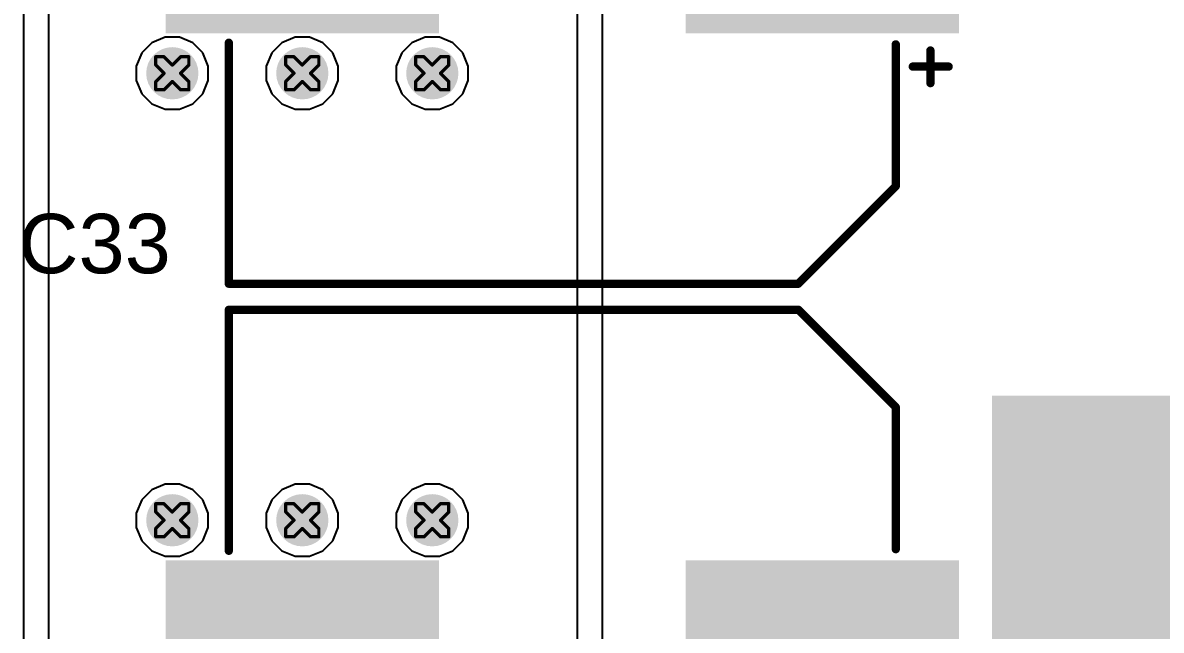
# Model space of a CAD drawing. Header units: inches. Extents: x 0 to 5379, y 0 to 5429.
# Drawn here: x 82.79 to 100.31, y 171.19 to 180.54 of the extents above; entities that cross this region are included whole.
import ezdxf

# ---------------------------------------------------------------- set-up
doc = ezdxf.new("R2010")
doc.units = ezdxf.units.IN
for name, color, linetype in [('Bottom Layer', 5, 'Continuous'), ('Bottom Solder', 6, 'Continuous'), ('Drill Drawing', 1, 'Continuous'), ('GND01', 16, 'Continuous'), ('GND02', 76, 'Continuous'), ('PWR', 156, 'Continuous'), ('SIG 01', 90, 'Continuous'), ('Top Layer', 1, 'Continuous'), ('Top Overlay', 2, 'Continuous'), ('Top Paste', 8, 'Continuous'), ('Top Solder', 216, 'Continuous'), ('Via Holes', 16, 'Continuous')]:
    doc.layers.add(name, color=color, linetype=linetype)
doc.styles.add('Arial', font='', dxfattribs={"height": 0.2})
doc.styles.get('Arial').set_extended_font_data('Arial')

# ---------------------------------------------------------------- blocks, each defined once
blk = doc.blocks.new('TO_263_767')
at = {"layer": 'Top Layer'}
for points in [[(-5.715, 9.78), (5.715, 9.78), (5.715, 0.89), (-5.715, 0.89)], [(-3.58, -3.43), (-1.5, -3.43), (-1.5, -7.24), (-3.58, -7.24)], [(1.5, -3.43), (3.58, -3.43), (3.58, -7.24), (1.5, -7.24)]]:
    blk.add_hatch(color=1, dxfattribs=at).paths.add_polyline_path(points)
at = {"layer": 'Top Paste'}
for points in [[(-5.715, 9.78), (5.715, 9.78), (5.715, 0.89), (-5.715, 0.89)], [(-3.58, -3.43), (-1.5, -3.43), (-1.5, -7.24), (-3.58, -7.24)], [(1.5, -3.43), (3.58, -3.43), (3.58, -7.24), (1.5, -7.24)]]:
    blk.add_hatch(color=8, dxfattribs=at).paths.add_polyline_path(points)
at = {"layer": 'Top Solder'}
for points in [[(-5.817, 9.882), (5.817, 9.882), (5.817, 0.788), (-5.817, 0.788)], [(-3.682, -3.328), (-1.398, -3.328), (-1.398, -7.342), (-3.682, -7.342)], [(1.398, -3.328), (3.682, -3.328), (3.682, -7.342), (1.398, -7.342)]]:
    blk.add_hatch(color=216, dxfattribs=at).paths.add_polyline_path(points)
at = {"layer": 'Top Overlay'}
for points in [[(-5.207, -1.626, 0.254, 0.254, 0), (-5.207, 0.508, 0.254, 0.254, 0)], [(5.105, -1.626, 0.254, 0.254, 0), (5.105, 0.508, 0.254, 0.254, 0)], [(-5.207, -1.626, 0.254, 0.254, 0), (5.105, -1.626, 0.254, 0.254, 0)], [(-3.962, -5.207, 0.254, 0.254, 0), (-3.835, -5.334, 0.254, 0.254, 0)], [(-3.962, -5.461, 0.254, 0.254, 0), (-3.962, -5.207, 0.254, 0.254, 0)], [(-3.962, -5.461, 0.254, 0.254, 0), (-3.835, -5.334, 0.254, 0.254, 0)]]:
    blk.add_lwpolyline(points, format="xyseb", dxfattribs=at)
for points in [[(-5.27, 0.508, 0.127, 0.127, 1), (-5.144, 0.508, 0.127, 0.127, 1)], [(5.042, 0.508, 0.127, 0.127, 1), (5.169, 0.508, 0.127, 0.127, 1)], [(-5.27, -1.626, 0.127, 0.127, 1), (-5.144, -1.626, 0.127, 0.127, 1)], [(-5.27, -1.626, 0.127, 0.127, 1), (-5.144, -1.626, 0.127, 0.127, 1)], [(5.042, -1.626, 0.127, 0.127, 1), (5.169, -1.626, 0.127, 0.127, 1)], [(5.042, -1.626, 0.127, 0.127, 1), (5.169, -1.626, 0.127, 0.127, 1)], [(-4.026, -5.207, 0.127, 0.127, 1), (-3.899, -5.207, 0.127, 0.127, 1)], [(-4.026, -5.207, 0.127, 0.127, 1), (-3.899, -5.207, 0.127, 0.127, 1)], [(-3.899, -5.334, 0.127, 0.127, 1), (-3.772, -5.334, 0.127, 0.127, 1)], [(-3.899, -5.334, 0.127, 0.127, 1), (-3.772, -5.334, 0.127, 0.127, 1)], [(-4.026, -5.461, 0.127, 0.127, 1), (-3.899, -5.461, 0.127, 0.127, 1)], [(-4.026, -5.461, 0.127, 0.127, 1), (-3.899, -5.461, 0.127, 0.127, 1)]]:
    blk.add_lwpolyline(points, format="xyseb", close=True, dxfattribs=at)
blk = doc.blocks.new('UCD_220_F_10__D___1083')
at = {"layer": 'Top Layer'}
for points in [[(-6, 1.25), (-2, 1.25), (-2, -1.25), (-6, -1.25)], [(2, 1.25), (6, 1.25), (6, -1.25), (2, -1.25)]]:
    blk.add_hatch(color=1, dxfattribs=at).paths.add_polyline_path(points)
at = {"layer": 'Top Paste'}
for points in [[(-6, 1.25), (-2, 1.25), (-2, -1.25), (-6, -1.25)], [(2, 1.25), (6, 1.25), (6, -1.25), (2, -1.25)]]:
    blk.add_hatch(color=8, dxfattribs=at).paths.add_polyline_path(points)
at = {"layer": 'Top Solder'}
for points in [[(-6.102, 1.352), (-1.898, 1.352), (-1.898, -1.352), (-6.102, -1.352)], [(1.898, 1.352), (6.102, 1.352), (6.102, -1.352), (1.898, -1.352)]]:
    blk.add_hatch(color=216, dxfattribs=at).paths.add_polyline_path(points)
at = {"layer": 'Top Overlay'}
for points in [[(-3.632, 5.207, 0.127, 0.127, 0), (-5.131, 3.708, 0.127, 0.127, 0)], [(5.131, 5.207, 0.127, 0.127, 0), (-3.632, 5.207, 0.127, 0.127, 0)], [(5.131, 5.207, 0.127, 0.127, 0), (5.131, 1.499, 0.127, 0.127, 0)], [(-5.131, 3.708, 0.127, 0.127, 0), (-5.131, 1.524, 0.127, 0.127, 0)], [(-5.664, 2.121, 0.127, 0.127, 0), (-5.664, 1.618, 0.127, 0.127, 0)], [(-5.392, 1.866, 0.127, 0.127, 0), (-5.946, 1.866, 0.127, 0.127, 0)], [(-5.131, -1.524, 0.127, 0.127, 0), (-5.131, -3.708, 0.127, 0.127, 0)], [(5.131, -1.499, 0.127, 0.127, 0), (5.131, -5.207, 0.127, 0.127, 0)], [(-3.632, -5.207, 0.127, 0.127, 0), (-5.131, -3.708, 0.127, 0.127, 0)], [(5.131, -5.207, 0.127, 0.127, 0), (-3.632, -5.207, 0.127, 0.127, 0)]]:
    blk.add_lwpolyline(points, format="xyseb", dxfattribs=at)
for points in [[(-3.664, 5.207, 0.0635, 0.0635, 1), (-3.6, 5.207, 0.0635, 0.0635, 1)], [(-3.664, 5.207, 0.0635, 0.0635, 1), (-3.6, 5.207, 0.0635, 0.0635, 1)], [(5.099, 5.207, 0.0635, 0.0635, 1), (5.163, 5.207, 0.0635, 0.0635, 1)], [(5.099, 5.207, 0.0635, 0.0635, 1), (5.163, 5.207, 0.0635, 0.0635, 1)], [(-5.163, 3.708, 0.0635, 0.0635, 1), (-5.099, 3.708, 0.0635, 0.0635, 1)], [(-5.163, 3.708, 0.0635, 0.0635, 1), (-5.099, 3.708, 0.0635, 0.0635, 1)], [(-5.696, 2.121, 0.0635, 0.0635, 1), (-5.632, 2.121, 0.0635, 0.0635, 1)], [(-5.977, 1.866, 0.0635, 0.0635, 1), (-5.914, 1.866, 0.0635, 0.0635, 1)], [(-5.424, 1.866, 0.0635, 0.0635, 1), (-5.36, 1.866, 0.0635, 0.0635, 1)], [(-5.696, 1.618, 0.0635, 0.0635, 1), (-5.632, 1.618, 0.0635, 0.0635, 1)], [(-5.163, 1.524, 0.0635, 0.0635, 1), (-5.099, 1.524, 0.0635, 0.0635, 1)], [(5.099, 1.499, 0.0635, 0.0635, 1), (5.163, 1.499, 0.0635, 0.0635, 1)], [(-5.163, -1.524, 0.0635, 0.0635, 1), (-5.099, -1.524, 0.0635, 0.0635, 1)], [(5.099, -1.499, 0.0635, 0.0635, 1), (5.163, -1.499, 0.0635, 0.0635, 1)], [(-5.163, -3.708, 0.0635, 0.0635, 1), (-5.099, -3.708, 0.0635, 0.0635, 1)], [(-5.163, -3.708, 0.0635, 0.0635, 1), (-5.099, -3.708, 0.0635, 0.0635, 1)], [(-3.664, -5.207, 0.0635, 0.0635, 1), (-3.6, -5.207, 0.0635, 0.0635, 1)], [(-3.664, -5.207, 0.0635, 0.0635, 1), (-3.6, -5.207, 0.0635, 0.0635, 1)], [(5.099, -5.207, 0.0635, 0.0635, 1), (5.163, -5.207, 0.0635, 0.0635, 1)], [(5.099, -5.207, 0.0635, 0.0635, 1), (5.163, -5.207, 0.0635, 0.0635, 1)]]:
    blk.add_lwpolyline(points, format="xyseb", close=True, dxfattribs=at)
blk = doc.blocks.new('UCD_220_F_10__D___1084')
at = {"layer": 'Top Layer'}
for points in [[(-6, 1.25), (-2, 1.25), (-2, -1.25), (-6, -1.25)], [(2, 1.25), (6, 1.25), (6, -1.25), (2, -1.25)]]:
    blk.add_hatch(color=1, dxfattribs=at).paths.add_polyline_path(points)
at = {"layer": 'Top Paste'}
for points in [[(-6, 1.25), (-2, 1.25), (-2, -1.25), (-6, -1.25)], [(2, 1.25), (6, 1.25), (6, -1.25), (2, -1.25)]]:
    blk.add_hatch(color=8, dxfattribs=at).paths.add_polyline_path(points)
at = {"layer": 'Top Solder'}
for points in [[(-6.102, 1.352), (-1.898, 1.352), (-1.898, -1.352), (-6.102, -1.352)], [(1.898, 1.352), (6.102, 1.352), (6.102, -1.352), (1.898, -1.352)]]:
    blk.add_hatch(color=216, dxfattribs=at).paths.add_polyline_path(points)
at = {"layer": 'Top Overlay'}
for points in [[(-3.632, 5.207, 0.127, 0.127, 0), (-5.131, 3.708, 0.127, 0.127, 0)], [(5.131, 5.207, 0.127, 0.127, 0), (-3.632, 5.207, 0.127, 0.127, 0)], [(5.131, 5.207, 0.127, 0.127, 0), (5.131, 1.499, 0.127, 0.127, 0)], [(-5.131, 3.708, 0.127, 0.127, 0), (-5.131, 1.524, 0.127, 0.127, 0)], [(-5.664, 2.121, 0.127, 0.127, 0), (-5.664, 1.618, 0.127, 0.127, 0)], [(-5.392, 1.866, 0.127, 0.127, 0), (-5.946, 1.866, 0.127, 0.127, 0)], [(-5.131, -1.524, 0.127, 0.127, 0), (-5.131, -3.708, 0.127, 0.127, 0)], [(5.131, -1.499, 0.127, 0.127, 0), (5.131, -5.207, 0.127, 0.127, 0)], [(-3.632, -5.207, 0.127, 0.127, 0), (-5.131, -3.708, 0.127, 0.127, 0)], [(5.131, -5.207, 0.127, 0.127, 0), (-3.632, -5.207, 0.127, 0.127, 0)]]:
    blk.add_lwpolyline(points, format="xyseb", dxfattribs=at)
for points in [[(-3.664, 5.207, 0.0635, 0.0635, 1), (-3.6, 5.207, 0.0635, 0.0635, 1)], [(-3.664, 5.207, 0.0635, 0.0635, 1), (-3.6, 5.207, 0.0635, 0.0635, 1)], [(5.099, 5.207, 0.0635, 0.0635, 1), (5.163, 5.207, 0.0635, 0.0635, 1)], [(5.099, 5.207, 0.0635, 0.0635, 1), (5.163, 5.207, 0.0635, 0.0635, 1)], [(-5.163, 3.708, 0.0635, 0.0635, 1), (-5.099, 3.708, 0.0635, 0.0635, 1)], [(-5.163, 3.708, 0.0635, 0.0635, 1), (-5.099, 3.708, 0.0635, 0.0635, 1)], [(-5.696, 2.121, 0.0635, 0.0635, 1), (-5.632, 2.121, 0.0635, 0.0635, 1)], [(-5.977, 1.866, 0.0635, 0.0635, 1), (-5.914, 1.866, 0.0635, 0.0635, 1)], [(-5.424, 1.866, 0.0635, 0.0635, 1), (-5.36, 1.866, 0.0635, 0.0635, 1)], [(-5.696, 1.618, 0.0635, 0.0635, 1), (-5.632, 1.618, 0.0635, 0.0635, 1)], [(-5.163, 1.524, 0.0635, 0.0635, 1), (-5.099, 1.524, 0.0635, 0.0635, 1)], [(5.099, 1.499, 0.0635, 0.0635, 1), (5.163, 1.499, 0.0635, 0.0635, 1)], [(-5.163, -1.524, 0.0635, 0.0635, 1), (-5.099, -1.524, 0.0635, 0.0635, 1)], [(5.099, -1.499, 0.0635, 0.0635, 1), (5.163, -1.499, 0.0635, 0.0635, 1)], [(-5.163, -3.708, 0.0635, 0.0635, 1), (-5.099, -3.708, 0.0635, 0.0635, 1)], [(-5.163, -3.708, 0.0635, 0.0635, 1), (-5.099, -3.708, 0.0635, 0.0635, 1)], [(-3.664, -5.207, 0.0635, 0.0635, 1), (-3.6, -5.207, 0.0635, 0.0635, 1)], [(-3.664, -5.207, 0.0635, 0.0635, 1), (-3.6, -5.207, 0.0635, 0.0635, 1)], [(5.099, -5.207, 0.0635, 0.0635, 1), (5.163, -5.207, 0.0635, 0.0635, 1)], [(5.099, -5.207, 0.0635, 0.0635, 1), (5.163, -5.207, 0.0635, 0.0635, 1)]]:
    blk.add_lwpolyline(points, format="xyseb", close=True, dxfattribs=at)

msp = doc.modelspace()

# ---------------------------------------------------------------- hatches: boundary and pattern name
at = {"layer": 'Bottom Layer'}
h = msp.add_hatch(color=5, dxfattribs=at)
edge = h.paths.add_edge_path()
edge.add_arc((85.094, 179.76), 0.3, 0, 360)
h = msp.add_hatch(color=5, dxfattribs=at)
edge = h.paths.add_edge_path()
edge.add_arc((87.094, 179.76), 0.3, 0, 360)
h = msp.add_hatch(color=5, dxfattribs=at)
edge = h.paths.add_edge_path()
edge.add_arc((89.094, 179.76), 0.3, 0, 360)
h = msp.add_hatch(color=5, dxfattribs=at)
edge = h.paths.add_edge_path()
edge.add_arc((85.094, 172.883), 0.3, 0, 360)
h = msp.add_hatch(color=5, dxfattribs=at)
edge = h.paths.add_edge_path()
edge.add_arc((87.094, 172.883), 0.3, 0, 360)
h = msp.add_hatch(color=5, dxfattribs=at)
edge = h.paths.add_edge_path()
edge.add_arc((89.094, 172.883), 0.3, 0, 360)
at = {"layer": 'Bottom Solder'}
h = msp.add_hatch(color=6, dxfattribs=at)
edge = h.paths.add_edge_path()
edge.add_arc((85.094, 179.76), 0.402, 0, 360)
h = msp.add_hatch(color=6, dxfattribs=at)
edge = h.paths.add_edge_path()
edge.add_arc((87.094, 179.76), 0.402, 0, 360)
h = msp.add_hatch(color=6, dxfattribs=at)
edge = h.paths.add_edge_path()
edge.add_arc((89.094, 179.76), 0.402, 0, 360)
h = msp.add_hatch(color=6, dxfattribs=at)
edge = h.paths.add_edge_path()
edge.add_arc((85.094, 172.883), 0.402, 0, 360)
h = msp.add_hatch(color=6, dxfattribs=at)
edge = h.paths.add_edge_path()
edge.add_arc((87.094, 172.883), 0.402, 0, 360)
h = msp.add_hatch(color=6, dxfattribs=at)
edge = h.paths.add_edge_path()
edge.add_arc((89.094, 172.883), 0.402, 0, 360)
at = {"layer": 'GND01'}
h = msp.add_hatch(color=16, dxfattribs=at)
edge = h.paths.add_edge_path()
edge.add_arc((85.094, 179.76), 0.3, 0, 360)
h = msp.add_hatch(color=16, dxfattribs=at)
edge = h.paths.add_edge_path()
edge.add_arc((87.094, 179.76), 0.3, 0, 360)
h = msp.add_hatch(color=16, dxfattribs=at)
edge = h.paths.add_edge_path()
edge.add_arc((89.094, 179.76), 0.3, 0, 360)
h = msp.add_hatch(color=16, dxfattribs=at)
edge = h.paths.add_edge_path()
edge.add_arc((85.094, 172.883), 0.3, 0, 360)
h = msp.add_hatch(color=16, dxfattribs=at)
edge = h.paths.add_edge_path()
edge.add_arc((87.094, 172.883), 0.3, 0, 360)
h = msp.add_hatch(color=16, dxfattribs=at)
edge = h.paths.add_edge_path()
edge.add_arc((89.094, 172.883), 0.3, 0, 360)
at = {"layer": 'GND02'}
h = msp.add_hatch(color=76, dxfattribs=at)
edge = h.paths.add_edge_path()
edge.add_arc((85.094, 179.76), 0.3, 0, 360)
h = msp.add_hatch(color=76, dxfattribs=at)
edge = h.paths.add_edge_path()
edge.add_arc((87.094, 179.76), 0.3, 0, 360)
h = msp.add_hatch(color=76, dxfattribs=at)
edge = h.paths.add_edge_path()
edge.add_arc((89.094, 179.76), 0.3, 0, 360)
h = msp.add_hatch(color=76, dxfattribs=at)
edge = h.paths.add_edge_path()
edge.add_arc((85.094, 172.883), 0.3, 0, 360)
h = msp.add_hatch(color=76, dxfattribs=at)
edge = h.paths.add_edge_path()
edge.add_arc((87.094, 172.883), 0.3, 0, 360)
h = msp.add_hatch(color=76, dxfattribs=at)
edge = h.paths.add_edge_path()
edge.add_arc((89.094, 172.883), 0.3, 0, 360)
at = {"layer": 'PWR'}
h = msp.add_hatch(color=156, dxfattribs=at)
edge = h.paths.add_edge_path()
edge.add_arc((85.094, 179.76), 0.3, 0, 360)
h = msp.add_hatch(color=156, dxfattribs=at)
edge = h.paths.add_edge_path()
edge.add_arc((87.094, 179.76), 0.3, 0, 360)
h = msp.add_hatch(color=156, dxfattribs=at)
edge = h.paths.add_edge_path()
edge.add_arc((89.094, 179.76), 0.3, 0, 360)
h = msp.add_hatch(color=156, dxfattribs=at)
edge = h.paths.add_edge_path()
edge.add_arc((85.094, 172.883), 0.3, 0, 360)
h = msp.add_hatch(color=156, dxfattribs=at)
edge = h.paths.add_edge_path()
edge.add_arc((87.094, 172.883), 0.3, 0, 360)
h = msp.add_hatch(color=156, dxfattribs=at)
edge = h.paths.add_edge_path()
edge.add_arc((89.094, 172.883), 0.3, 0, 360)
at = {"layer": 'SIG 01'}
h = msp.add_hatch(color=90, dxfattribs=at)
edge = h.paths.add_edge_path()
edge.add_arc((85.094, 179.76), 0.3, 0, 360)
h = msp.add_hatch(color=90, dxfattribs=at)
edge = h.paths.add_edge_path()
edge.add_arc((87.094, 179.76), 0.3, 0, 360)
h = msp.add_hatch(color=90, dxfattribs=at)
edge = h.paths.add_edge_path()
edge.add_arc((89.094, 179.76), 0.3, 0, 360)
h = msp.add_hatch(color=90, dxfattribs=at)
edge = h.paths.add_edge_path()
edge.add_arc((85.094, 172.883), 0.3, 0, 360)
h = msp.add_hatch(color=90, dxfattribs=at)
edge = h.paths.add_edge_path()
edge.add_arc((87.094, 172.883), 0.3, 0, 360)
h = msp.add_hatch(color=90, dxfattribs=at)
edge = h.paths.add_edge_path()
edge.add_arc((89.094, 172.883), 0.3, 0, 360)
at = {"layer": 'Top Layer'}
h = msp.add_hatch(color=1, dxfattribs=at)
edge = h.paths.add_edge_path()
edge.add_arc((85.094, 179.76), 0.3, 0, 360)
h = msp.add_hatch(color=1, dxfattribs=at)
edge = h.paths.add_edge_path()
edge.add_arc((87.094, 179.76), 0.3, 0, 360)
h = msp.add_hatch(color=1, dxfattribs=at)
edge = h.paths.add_edge_path()
edge.add_arc((89.094, 179.76), 0.3, 0, 360)
h = msp.add_hatch(color=1, dxfattribs=at)
edge = h.paths.add_edge_path()
edge.add_arc((85.094, 172.883), 0.3, 0, 360)
h = msp.add_hatch(color=1, dxfattribs=at)
edge = h.paths.add_edge_path()
edge.add_arc((87.094, 172.883), 0.3, 0, 360)
h = msp.add_hatch(color=1, dxfattribs=at)
edge = h.paths.add_edge_path()
edge.add_arc((89.094, 172.883), 0.3, 0, 360)
at = {"layer": 'Top Solder'}
h = msp.add_hatch(color=216, dxfattribs=at)
edge = h.paths.add_edge_path()
edge.add_arc((85.094, 179.76), 0.402, 0, 360)
h = msp.add_hatch(color=216, dxfattribs=at)
edge = h.paths.add_edge_path()
edge.add_arc((87.094, 179.76), 0.402, 0, 360)
h = msp.add_hatch(color=216, dxfattribs=at)
edge = h.paths.add_edge_path()
edge.add_arc((89.094, 179.76), 0.402, 0, 360)
h = msp.add_hatch(color=216, dxfattribs=at)
edge = h.paths.add_edge_path()
edge.add_arc((85.094, 172.883), 0.402, 0, 360)
h = msp.add_hatch(color=216, dxfattribs=at)
edge = h.paths.add_edge_path()
edge.add_arc((87.094, 172.883), 0.402, 0, 360)
h = msp.add_hatch(color=216, dxfattribs=at)
edge = h.paths.add_edge_path()
edge.add_arc((89.094, 172.883), 0.402, 0, 360)
at = {"layer": 'Via Holes'}
h = msp.add_hatch(color=7, dxfattribs=at)
edge = h.paths.add_edge_path()
edge.add_arc((85.094, 179.76), 0.15, 0, 360)
h = msp.add_hatch(color=7, dxfattribs=at)
edge = h.paths.add_edge_path()
edge.add_arc((87.094, 179.76), 0.15, 0, 360)
h = msp.add_hatch(color=7, dxfattribs=at)
edge = h.paths.add_edge_path()
edge.add_arc((89.094, 179.76), 0.15, 0, 360)
h = msp.add_hatch(color=7, dxfattribs=at)
edge = h.paths.add_edge_path()
edge.add_arc((85.094, 172.883), 0.15, 0, 360)
h = msp.add_hatch(color=7, dxfattribs=at)
edge = h.paths.add_edge_path()
edge.add_arc((87.094, 172.883), 0.15, 0, 360)
h = msp.add_hatch(color=7, dxfattribs=at)
edge = h.paths.add_edge_path()
edge.add_arc((89.094, 172.883), 0.15, 0, 360)

# ---------------------------------------------------------------- linework, layer by layer
at = {"layer": 'Drill Drawing'}
for points in [[(84.84, 179.887, 0.0508, 0.0508, 0), (84.84, 180.014, 0.0508, 0.0508, 0)], [(84.84, 180.014, 0.0508, 0.0508, 0), (84.967, 180.014, 0.0508, 0.0508, 0)], [(84.84, 179.887, 0.0508, 0.0508, 0), (84.967, 179.76, 0.0508, 0.0508, 0)], [(84.967, 180.014, 0.0508, 0.0508, 0), (85.094, 179.887, 0.0508, 0.0508, 0)], [(85.094, 179.887, 0.0508, 0.0508, 0), (85.221, 180.014, 0.0508, 0.0508, 0)], [(85.221, 180.014, 0.0508, 0.0508, 0), (85.348, 180.014, 0.0508, 0.0508, 0)], [(85.221, 179.76, 0.0508, 0.0508, 0), (85.348, 179.887, 0.0508, 0.0508, 0)], [(85.348, 179.887, 0.0508, 0.0508, 0), (85.348, 180.014, 0.0508, 0.0508, 0)], [(86.84, 179.887, 0.0508, 0.0508, 0), (86.84, 180.014, 0.0508, 0.0508, 0)], [(86.84, 180.014, 0.0508, 0.0508, 0), (86.967, 180.014, 0.0508, 0.0508, 0)], [(86.84, 179.887, 0.0508, 0.0508, 0), (86.967, 179.76, 0.0508, 0.0508, 0)], [(86.967, 180.014, 0.0508, 0.0508, 0), (87.094, 179.887, 0.0508, 0.0508, 0)], [(87.094, 179.887, 0.0508, 0.0508, 0), (87.221, 180.014, 0.0508, 0.0508, 0)], [(87.221, 180.014, 0.0508, 0.0508, 0), (87.348, 180.014, 0.0508, 0.0508, 0)], [(87.221, 179.76, 0.0508, 0.0508, 0), (87.348, 179.887, 0.0508, 0.0508, 0)], [(87.348, 179.887, 0.0508, 0.0508, 0), (87.348, 180.014, 0.0508, 0.0508, 0)], [(88.84, 179.887, 0.0508, 0.0508, 0), (88.84, 180.014, 0.0508, 0.0508, 0)], [(88.84, 180.014, 0.0508, 0.0508, 0), (88.967, 180.014, 0.0508, 0.0508, 0)], [(88.84, 179.887, 0.0508, 0.0508, 0), (88.967, 179.76, 0.0508, 0.0508, 0)], [(88.967, 180.014, 0.0508, 0.0508, 0), (89.094, 179.887, 0.0508, 0.0508, 0)], [(89.094, 179.887, 0.0508, 0.0508, 0), (89.221, 180.014, 0.0508, 0.0508, 0)], [(89.221, 180.014, 0.0508, 0.0508, 0), (89.348, 180.014, 0.0508, 0.0508, 0)], [(89.221, 179.76, 0.0508, 0.0508, 0), (89.348, 179.887, 0.0508, 0.0508, 0)], [(89.348, 179.887, 0.0508, 0.0508, 0), (89.348, 180.014, 0.0508, 0.0508, 0)], [(84.84, 179.633, 0.0508, 0.0508, 0), (84.967, 179.76, 0.0508, 0.0508, 0)], [(85.221, 179.76, 0.0508, 0.0508, 0), (85.348, 179.633, 0.0508, 0.0508, 0)], [(86.84, 179.633, 0.0508, 0.0508, 0), (86.967, 179.76, 0.0508, 0.0508, 0)], [(87.221, 179.76, 0.0508, 0.0508, 0), (87.348, 179.633, 0.0508, 0.0508, 0)], [(88.84, 179.633, 0.0508, 0.0508, 0), (88.967, 179.76, 0.0508, 0.0508, 0)], [(89.221, 179.76, 0.0508, 0.0508, 0), (89.348, 179.633, 0.0508, 0.0508, 0)], [(84.84, 179.506, 0.0508, 0.0508, 0), (84.84, 179.633, 0.0508, 0.0508, 0)], [(84.967, 179.506, 0.0508, 0.0508, 0), (85.094, 179.633, 0.0508, 0.0508, 0)], [(85.094, 179.633, 0.0508, 0.0508, 0), (85.221, 179.506, 0.0508, 0.0508, 0)], [(85.348, 179.506, 0.0508, 0.0508, 0), (85.348, 179.633, 0.0508, 0.0508, 0)], [(86.84, 179.506, 0.0508, 0.0508, 0), (86.84, 179.633, 0.0508, 0.0508, 0)], [(86.967, 179.506, 0.0508, 0.0508, 0), (87.094, 179.633, 0.0508, 0.0508, 0)], [(87.094, 179.633, 0.0508, 0.0508, 0), (87.221, 179.506, 0.0508, 0.0508, 0)], [(87.348, 179.506, 0.0508, 0.0508, 0), (87.348, 179.633, 0.0508, 0.0508, 0)], [(88.84, 179.506, 0.0508, 0.0508, 0), (88.84, 179.633, 0.0508, 0.0508, 0)], [(88.967, 179.506, 0.0508, 0.0508, 0), (89.094, 179.633, 0.0508, 0.0508, 0)], [(89.094, 179.633, 0.0508, 0.0508, 0), (89.221, 179.506, 0.0508, 0.0508, 0)], [(89.348, 179.506, 0.0508, 0.0508, 0), (89.348, 179.633, 0.0508, 0.0508, 0)], [(84.84, 179.506, 0.0508, 0.0508, 0), (84.967, 179.506, 0.0508, 0.0508, 0)], [(85.221, 179.506, 0.0508, 0.0508, 0), (85.348, 179.506, 0.0508, 0.0508, 0)], [(86.84, 179.506, 0.0508, 0.0508, 0), (86.967, 179.506, 0.0508, 0.0508, 0)], [(87.221, 179.506, 0.0508, 0.0508, 0), (87.348, 179.506, 0.0508, 0.0508, 0)], [(88.84, 179.506, 0.0508, 0.0508, 0), (88.967, 179.506, 0.0508, 0.0508, 0)], [(89.221, 179.506, 0.0508, 0.0508, 0), (89.348, 179.506, 0.0508, 0.0508, 0)], [(84.84, 173.01, 0.0508, 0.0508, 0), (84.84, 173.137, 0.0508, 0.0508, 0)], [(84.84, 173.137, 0.0508, 0.0508, 0), (84.967, 173.137, 0.0508, 0.0508, 0)], [(84.967, 173.137, 0.0508, 0.0508, 0), (85.094, 173.01, 0.0508, 0.0508, 0)], [(85.094, 173.01, 0.0508, 0.0508, 0), (85.221, 173.137, 0.0508, 0.0508, 0)], [(85.221, 173.137, 0.0508, 0.0508, 0), (85.348, 173.137, 0.0508, 0.0508, 0)], [(85.348, 173.01, 0.0508, 0.0508, 0), (85.348, 173.137, 0.0508, 0.0508, 0)], [(86.84, 173.01, 0.0508, 0.0508, 0), (86.84, 173.137, 0.0508, 0.0508, 0)], [(86.84, 173.137, 0.0508, 0.0508, 0), (86.967, 173.137, 0.0508, 0.0508, 0)], [(86.967, 173.137, 0.0508, 0.0508, 0), (87.094, 173.01, 0.0508, 0.0508, 0)], [(87.094, 173.01, 0.0508, 0.0508, 0), (87.221, 173.137, 0.0508, 0.0508, 0)], [(87.221, 173.137, 0.0508, 0.0508, 0), (87.348, 173.137, 0.0508, 0.0508, 0)], [(87.348, 173.01, 0.0508, 0.0508, 0), (87.348, 173.137, 0.0508, 0.0508, 0)], [(88.84, 173.01, 0.0508, 0.0508, 0), (88.84, 173.137, 0.0508, 0.0508, 0)], [(88.84, 173.137, 0.0508, 0.0508, 0), (88.967, 173.137, 0.0508, 0.0508, 0)], [(88.967, 173.137, 0.0508, 0.0508, 0), (89.094, 173.01, 0.0508, 0.0508, 0)], [(89.094, 173.01, 0.0508, 0.0508, 0), (89.221, 173.137, 0.0508, 0.0508, 0)], [(89.221, 173.137, 0.0508, 0.0508, 0), (89.348, 173.137, 0.0508, 0.0508, 0)], [(89.348, 173.01, 0.0508, 0.0508, 0), (89.348, 173.137, 0.0508, 0.0508, 0)], [(84.84, 173.01, 0.0508, 0.0508, 0), (84.967, 172.883, 0.0508, 0.0508, 0)], [(84.84, 172.756, 0.0508, 0.0508, 0), (84.967, 172.883, 0.0508, 0.0508, 0)], [(85.221, 172.883, 0.0508, 0.0508, 0), (85.348, 173.01, 0.0508, 0.0508, 0)], [(85.221, 172.883, 0.0508, 0.0508, 0), (85.348, 172.756, 0.0508, 0.0508, 0)], [(86.84, 173.01, 0.0508, 0.0508, 0), (86.967, 172.883, 0.0508, 0.0508, 0)], [(86.84, 172.756, 0.0508, 0.0508, 0), (86.967, 172.883, 0.0508, 0.0508, 0)], [(87.221, 172.883, 0.0508, 0.0508, 0), (87.348, 173.01, 0.0508, 0.0508, 0)], [(87.221, 172.883, 0.0508, 0.0508, 0), (87.348, 172.756, 0.0508, 0.0508, 0)], [(88.84, 173.01, 0.0508, 0.0508, 0), (88.967, 172.883, 0.0508, 0.0508, 0)], [(88.84, 172.756, 0.0508, 0.0508, 0), (88.967, 172.883, 0.0508, 0.0508, 0)], [(89.221, 172.883, 0.0508, 0.0508, 0), (89.348, 173.01, 0.0508, 0.0508, 0)], [(89.221, 172.883, 0.0508, 0.0508, 0), (89.348, 172.756, 0.0508, 0.0508, 0)], [(84.84, 172.629, 0.0508, 0.0508, 0), (84.84, 172.756, 0.0508, 0.0508, 0)], [(84.967, 172.629, 0.0508, 0.0508, 0), (85.094, 172.756, 0.0508, 0.0508, 0)], [(85.094, 172.756, 0.0508, 0.0508, 0), (85.221, 172.629, 0.0508, 0.0508, 0)], [(85.348, 172.629, 0.0508, 0.0508, 0), (85.348, 172.756, 0.0508, 0.0508, 0)], [(86.84, 172.629, 0.0508, 0.0508, 0), (86.84, 172.756, 0.0508, 0.0508, 0)], [(86.967, 172.629, 0.0508, 0.0508, 0), (87.094, 172.756, 0.0508, 0.0508, 0)], [(87.094, 172.756, 0.0508, 0.0508, 0), (87.221, 172.629, 0.0508, 0.0508, 0)], [(87.348, 172.629, 0.0508, 0.0508, 0), (87.348, 172.756, 0.0508, 0.0508, 0)], [(88.84, 172.629, 0.0508, 0.0508, 0), (88.84, 172.756, 0.0508, 0.0508, 0)], [(88.967, 172.629, 0.0508, 0.0508, 0), (89.094, 172.756, 0.0508, 0.0508, 0)], [(89.094, 172.756, 0.0508, 0.0508, 0), (89.221, 172.629, 0.0508, 0.0508, 0)], [(89.348, 172.629, 0.0508, 0.0508, 0), (89.348, 172.756, 0.0508, 0.0508, 0)], [(84.84, 172.629, 0.0508, 0.0508, 0), (84.967, 172.629, 0.0508, 0.0508, 0)], [(85.221, 172.629, 0.0508, 0.0508, 0), (85.348, 172.629, 0.0508, 0.0508, 0)], [(86.84, 172.629, 0.0508, 0.0508, 0), (86.967, 172.629, 0.0508, 0.0508, 0)], [(87.221, 172.629, 0.0508, 0.0508, 0), (87.348, 172.629, 0.0508, 0.0508, 0)], [(88.84, 172.629, 0.0508, 0.0508, 0), (88.967, 172.629, 0.0508, 0.0508, 0)], [(89.221, 172.629, 0.0508, 0.0508, 0), (89.348, 172.629, 0.0508, 0.0508, 0)]]:
    msp.add_lwpolyline(points, format="xyseb", dxfattribs=at)
for points in [[(84.827, 180.014, 0.0254, 0.0254, 1), (84.852, 180.014, 0.0254, 0.0254, 1)], [(84.827, 180.014, 0.0254, 0.0254, 1), (84.852, 180.014, 0.0254, 0.0254, 1)], [(84.827, 179.887, 0.0254, 0.0254, 1), (84.852, 179.887, 0.0254, 0.0254, 1)], [(84.827, 179.887, 0.0254, 0.0254, 1), (84.852, 179.887, 0.0254, 0.0254, 1)], [(84.954, 180.014, 0.0254, 0.0254, 1), (84.979, 180.014, 0.0254, 0.0254, 1)], [(84.954, 180.014, 0.0254, 0.0254, 1), (84.979, 180.014, 0.0254, 0.0254, 1)], [(85.081, 179.887, 0.0254, 0.0254, 1), (85.106, 179.887, 0.0254, 0.0254, 1)], [(85.081, 179.887, 0.0254, 0.0254, 1), (85.106, 179.887, 0.0254, 0.0254, 1)], [(85.208, 180.014, 0.0254, 0.0254, 1), (85.233, 180.014, 0.0254, 0.0254, 1)], [(85.208, 180.014, 0.0254, 0.0254, 1), (85.233, 180.014, 0.0254, 0.0254, 1)], [(85.335, 180.014, 0.0254, 0.0254, 1), (85.36, 180.014, 0.0254, 0.0254, 1)], [(85.335, 180.014, 0.0254, 0.0254, 1), (85.36, 180.014, 0.0254, 0.0254, 1)], [(85.335, 179.887, 0.0254, 0.0254, 1), (85.36, 179.887, 0.0254, 0.0254, 1)], [(85.335, 179.887, 0.0254, 0.0254, 1), (85.36, 179.887, 0.0254, 0.0254, 1)], [(86.827, 180.014, 0.0254, 0.0254, 1), (86.852, 180.014, 0.0254, 0.0254, 1)], [(86.827, 180.014, 0.0254, 0.0254, 1), (86.852, 180.014, 0.0254, 0.0254, 1)], [(86.827, 179.887, 0.0254, 0.0254, 1), (86.852, 179.887, 0.0254, 0.0254, 1)], [(86.827, 179.887, 0.0254, 0.0254, 1), (86.852, 179.887, 0.0254, 0.0254, 1)], [(86.954, 180.014, 0.0254, 0.0254, 1), (86.979, 180.014, 0.0254, 0.0254, 1)], [(86.954, 180.014, 0.0254, 0.0254, 1), (86.979, 180.014, 0.0254, 0.0254, 1)], [(87.081, 179.887, 0.0254, 0.0254, 1), (87.106, 179.887, 0.0254, 0.0254, 1)], [(87.081, 179.887, 0.0254, 0.0254, 1), (87.106, 179.887, 0.0254, 0.0254, 1)], [(87.208, 180.014, 0.0254, 0.0254, 1), (87.233, 180.014, 0.0254, 0.0254, 1)], [(87.208, 180.014, 0.0254, 0.0254, 1), (87.233, 180.014, 0.0254, 0.0254, 1)], [(87.335, 180.014, 0.0254, 0.0254, 1), (87.36, 180.014, 0.0254, 0.0254, 1)], [(87.335, 180.014, 0.0254, 0.0254, 1), (87.36, 180.014, 0.0254, 0.0254, 1)], [(87.335, 179.887, 0.0254, 0.0254, 1), (87.36, 179.887, 0.0254, 0.0254, 1)], [(87.335, 179.887, 0.0254, 0.0254, 1), (87.36, 179.887, 0.0254, 0.0254, 1)], [(88.827, 180.014, 0.0254, 0.0254, 1), (88.852, 180.014, 0.0254, 0.0254, 1)], [(88.827, 180.014, 0.0254, 0.0254, 1), (88.852, 180.014, 0.0254, 0.0254, 1)], [(88.827, 179.887, 0.0254, 0.0254, 1), (88.852, 179.887, 0.0254, 0.0254, 1)], [(88.827, 179.887, 0.0254, 0.0254, 1), (88.852, 179.887, 0.0254, 0.0254, 1)], [(88.954, 180.014, 0.0254, 0.0254, 1), (88.979, 180.014, 0.0254, 0.0254, 1)], [(88.954, 180.014, 0.0254, 0.0254, 1), (88.979, 180.014, 0.0254, 0.0254, 1)], [(89.081, 179.887, 0.0254, 0.0254, 1), (89.106, 179.887, 0.0254, 0.0254, 1)], [(89.081, 179.887, 0.0254, 0.0254, 1), (89.106, 179.887, 0.0254, 0.0254, 1)], [(89.208, 180.014, 0.0254, 0.0254, 1), (89.233, 180.014, 0.0254, 0.0254, 1)], [(89.208, 180.014, 0.0254, 0.0254, 1), (89.233, 180.014, 0.0254, 0.0254, 1)], [(89.335, 180.014, 0.0254, 0.0254, 1), (89.36, 180.014, 0.0254, 0.0254, 1)], [(89.335, 180.014, 0.0254, 0.0254, 1), (89.36, 180.014, 0.0254, 0.0254, 1)], [(89.335, 179.887, 0.0254, 0.0254, 1), (89.36, 179.887, 0.0254, 0.0254, 1)], [(89.335, 179.887, 0.0254, 0.0254, 1), (89.36, 179.887, 0.0254, 0.0254, 1)], [(84.954, 179.76, 0.0254, 0.0254, 1), (84.979, 179.76, 0.0254, 0.0254, 1)], [(84.954, 179.76, 0.0254, 0.0254, 1), (84.979, 179.76, 0.0254, 0.0254, 1)], [(85.208, 179.76, 0.0254, 0.0254, 1), (85.233, 179.76, 0.0254, 0.0254, 1)], [(85.208, 179.76, 0.0254, 0.0254, 1), (85.233, 179.76, 0.0254, 0.0254, 1)], [(86.954, 179.76, 0.0254, 0.0254, 1), (86.979, 179.76, 0.0254, 0.0254, 1)], [(86.954, 179.76, 0.0254, 0.0254, 1), (86.979, 179.76, 0.0254, 0.0254, 1)], [(87.208, 179.76, 0.0254, 0.0254, 1), (87.233, 179.76, 0.0254, 0.0254, 1)], [(87.208, 179.76, 0.0254, 0.0254, 1), (87.233, 179.76, 0.0254, 0.0254, 1)], [(88.954, 179.76, 0.0254, 0.0254, 1), (88.979, 179.76, 0.0254, 0.0254, 1)], [(88.954, 179.76, 0.0254, 0.0254, 1), (88.979, 179.76, 0.0254, 0.0254, 1)], [(89.208, 179.76, 0.0254, 0.0254, 1), (89.233, 179.76, 0.0254, 0.0254, 1)], [(89.208, 179.76, 0.0254, 0.0254, 1), (89.233, 179.76, 0.0254, 0.0254, 1)], [(84.827, 179.633, 0.0254, 0.0254, 1), (84.852, 179.633, 0.0254, 0.0254, 1)], [(84.827, 179.633, 0.0254, 0.0254, 1), (84.852, 179.633, 0.0254, 0.0254, 1)], [(85.081, 179.633, 0.0254, 0.0254, 1), (85.106, 179.633, 0.0254, 0.0254, 1)], [(85.081, 179.633, 0.0254, 0.0254, 1), (85.106, 179.633, 0.0254, 0.0254, 1)], [(85.335, 179.633, 0.0254, 0.0254, 1), (85.36, 179.633, 0.0254, 0.0254, 1)], [(85.335, 179.633, 0.0254, 0.0254, 1), (85.36, 179.633, 0.0254, 0.0254, 1)], [(86.827, 179.633, 0.0254, 0.0254, 1), (86.852, 179.633, 0.0254, 0.0254, 1)], [(86.827, 179.633, 0.0254, 0.0254, 1), (86.852, 179.633, 0.0254, 0.0254, 1)], [(87.081, 179.633, 0.0254, 0.0254, 1), (87.106, 179.633, 0.0254, 0.0254, 1)], [(87.081, 179.633, 0.0254, 0.0254, 1), (87.106, 179.633, 0.0254, 0.0254, 1)], [(87.335, 179.633, 0.0254, 0.0254, 1), (87.36, 179.633, 0.0254, 0.0254, 1)], [(87.335, 179.633, 0.0254, 0.0254, 1), (87.36, 179.633, 0.0254, 0.0254, 1)], [(88.827, 179.633, 0.0254, 0.0254, 1), (88.852, 179.633, 0.0254, 0.0254, 1)], [(88.827, 179.633, 0.0254, 0.0254, 1), (88.852, 179.633, 0.0254, 0.0254, 1)], [(89.081, 179.633, 0.0254, 0.0254, 1), (89.106, 179.633, 0.0254, 0.0254, 1)], [(89.081, 179.633, 0.0254, 0.0254, 1), (89.106, 179.633, 0.0254, 0.0254, 1)], [(89.335, 179.633, 0.0254, 0.0254, 1), (89.36, 179.633, 0.0254, 0.0254, 1)], [(89.335, 179.633, 0.0254, 0.0254, 1), (89.36, 179.633, 0.0254, 0.0254, 1)], [(84.827, 179.506, 0.0254, 0.0254, 1), (84.852, 179.506, 0.0254, 0.0254, 1)], [(84.827, 179.506, 0.0254, 0.0254, 1), (84.852, 179.506, 0.0254, 0.0254, 1)], [(84.954, 179.506, 0.0254, 0.0254, 1), (84.979, 179.506, 0.0254, 0.0254, 1)], [(84.954, 179.506, 0.0254, 0.0254, 1), (84.979, 179.506, 0.0254, 0.0254, 1)], [(85.208, 179.506, 0.0254, 0.0254, 1), (85.233, 179.506, 0.0254, 0.0254, 1)], [(85.208, 179.506, 0.0254, 0.0254, 1), (85.233, 179.506, 0.0254, 0.0254, 1)], [(85.335, 179.506, 0.0254, 0.0254, 1), (85.36, 179.506, 0.0254, 0.0254, 1)], [(85.335, 179.506, 0.0254, 0.0254, 1), (85.36, 179.506, 0.0254, 0.0254, 1)], [(86.827, 179.506, 0.0254, 0.0254, 1), (86.852, 179.506, 0.0254, 0.0254, 1)], [(86.827, 179.506, 0.0254, 0.0254, 1), (86.852, 179.506, 0.0254, 0.0254, 1)], [(86.954, 179.506, 0.0254, 0.0254, 1), (86.979, 179.506, 0.0254, 0.0254, 1)], [(86.954, 179.506, 0.0254, 0.0254, 1), (86.979, 179.506, 0.0254, 0.0254, 1)], [(87.208, 179.506, 0.0254, 0.0254, 1), (87.233, 179.506, 0.0254, 0.0254, 1)], [(87.208, 179.506, 0.0254, 0.0254, 1), (87.233, 179.506, 0.0254, 0.0254, 1)], [(87.335, 179.506, 0.0254, 0.0254, 1), (87.36, 179.506, 0.0254, 0.0254, 1)], [(87.335, 179.506, 0.0254, 0.0254, 1), (87.36, 179.506, 0.0254, 0.0254, 1)], [(88.827, 179.506, 0.0254, 0.0254, 1), (88.852, 179.506, 0.0254, 0.0254, 1)], [(88.827, 179.506, 0.0254, 0.0254, 1), (88.852, 179.506, 0.0254, 0.0254, 1)], [(88.954, 179.506, 0.0254, 0.0254, 1), (88.979, 179.506, 0.0254, 0.0254, 1)], [(88.954, 179.506, 0.0254, 0.0254, 1), (88.979, 179.506, 0.0254, 0.0254, 1)], [(89.208, 179.506, 0.0254, 0.0254, 1), (89.233, 179.506, 0.0254, 0.0254, 1)], [(89.208, 179.506, 0.0254, 0.0254, 1), (89.233, 179.506, 0.0254, 0.0254, 1)], [(89.335, 179.506, 0.0254, 0.0254, 1), (89.36, 179.506, 0.0254, 0.0254, 1)], [(89.335, 179.506, 0.0254, 0.0254, 1), (89.36, 179.506, 0.0254, 0.0254, 1)], [(84.827, 173.137, 0.0254, 0.0254, 1), (84.852, 173.137, 0.0254, 0.0254, 1)], [(84.827, 173.137, 0.0254, 0.0254, 1), (84.852, 173.137, 0.0254, 0.0254, 1)], [(84.954, 173.137, 0.0254, 0.0254, 1), (84.979, 173.137, 0.0254, 0.0254, 1)], [(84.954, 173.137, 0.0254, 0.0254, 1), (84.979, 173.137, 0.0254, 0.0254, 1)], [(85.208, 173.137, 0.0254, 0.0254, 1), (85.233, 173.137, 0.0254, 0.0254, 1)], [(85.208, 173.137, 0.0254, 0.0254, 1), (85.233, 173.137, 0.0254, 0.0254, 1)], [(85.335, 173.137, 0.0254, 0.0254, 1), (85.36, 173.137, 0.0254, 0.0254, 1)], [(85.335, 173.137, 0.0254, 0.0254, 1), (85.36, 173.137, 0.0254, 0.0254, 1)], [(86.827, 173.137, 0.0254, 0.0254, 1), (86.852, 173.137, 0.0254, 0.0254, 1)], [(86.827, 173.137, 0.0254, 0.0254, 1), (86.852, 173.137, 0.0254, 0.0254, 1)], [(86.954, 173.137, 0.0254, 0.0254, 1), (86.979, 173.137, 0.0254, 0.0254, 1)], [(86.954, 173.137, 0.0254, 0.0254, 1), (86.979, 173.137, 0.0254, 0.0254, 1)], [(87.208, 173.137, 0.0254, 0.0254, 1), (87.233, 173.137, 0.0254, 0.0254, 1)], [(87.208, 173.137, 0.0254, 0.0254, 1), (87.233, 173.137, 0.0254, 0.0254, 1)], [(87.335, 173.137, 0.0254, 0.0254, 1), (87.36, 173.137, 0.0254, 0.0254, 1)], [(87.335, 173.137, 0.0254, 0.0254, 1), (87.36, 173.137, 0.0254, 0.0254, 1)], [(88.827, 173.137, 0.0254, 0.0254, 1), (88.852, 173.137, 0.0254, 0.0254, 1)], [(88.827, 173.137, 0.0254, 0.0254, 1), (88.852, 173.137, 0.0254, 0.0254, 1)], [(88.954, 173.137, 0.0254, 0.0254, 1), (88.979, 173.137, 0.0254, 0.0254, 1)], [(88.954, 173.137, 0.0254, 0.0254, 1), (88.979, 173.137, 0.0254, 0.0254, 1)], [(89.208, 173.137, 0.0254, 0.0254, 1), (89.233, 173.137, 0.0254, 0.0254, 1)], [(89.208, 173.137, 0.0254, 0.0254, 1), (89.233, 173.137, 0.0254, 0.0254, 1)], [(89.335, 173.137, 0.0254, 0.0254, 1), (89.36, 173.137, 0.0254, 0.0254, 1)], [(89.335, 173.137, 0.0254, 0.0254, 1), (89.36, 173.137, 0.0254, 0.0254, 1)], [(84.827, 173.01, 0.0254, 0.0254, 1), (84.852, 173.01, 0.0254, 0.0254, 1)], [(84.827, 173.01, 0.0254, 0.0254, 1), (84.852, 173.01, 0.0254, 0.0254, 1)], [(84.954, 172.883, 0.0254, 0.0254, 1), (84.979, 172.883, 0.0254, 0.0254, 1)], [(84.954, 172.883, 0.0254, 0.0254, 1), (84.979, 172.883, 0.0254, 0.0254, 1)], [(85.081, 173.01, 0.0254, 0.0254, 1), (85.106, 173.01, 0.0254, 0.0254, 1)], [(85.081, 173.01, 0.0254, 0.0254, 1), (85.106, 173.01, 0.0254, 0.0254, 1)], [(85.208, 172.883, 0.0254, 0.0254, 1), (85.233, 172.883, 0.0254, 0.0254, 1)], [(85.208, 172.883, 0.0254, 0.0254, 1), (85.233, 172.883, 0.0254, 0.0254, 1)], [(85.335, 173.01, 0.0254, 0.0254, 1), (85.36, 173.01, 0.0254, 0.0254, 1)], [(85.335, 173.01, 0.0254, 0.0254, 1), (85.36, 173.01, 0.0254, 0.0254, 1)], [(86.827, 173.01, 0.0254, 0.0254, 1), (86.852, 173.01, 0.0254, 0.0254, 1)], [(86.827, 173.01, 0.0254, 0.0254, 1), (86.852, 173.01, 0.0254, 0.0254, 1)], [(86.954, 172.883, 0.0254, 0.0254, 1), (86.979, 172.883, 0.0254, 0.0254, 1)], [(86.954, 172.883, 0.0254, 0.0254, 1), (86.979, 172.883, 0.0254, 0.0254, 1)], [(87.081, 173.01, 0.0254, 0.0254, 1), (87.106, 173.01, 0.0254, 0.0254, 1)], [(87.081, 173.01, 0.0254, 0.0254, 1), (87.106, 173.01, 0.0254, 0.0254, 1)], [(87.208, 172.883, 0.0254, 0.0254, 1), (87.233, 172.883, 0.0254, 0.0254, 1)], [(87.208, 172.883, 0.0254, 0.0254, 1), (87.233, 172.883, 0.0254, 0.0254, 1)], [(87.335, 173.01, 0.0254, 0.0254, 1), (87.36, 173.01, 0.0254, 0.0254, 1)], [(87.335, 173.01, 0.0254, 0.0254, 1), (87.36, 173.01, 0.0254, 0.0254, 1)], [(88.827, 173.01, 0.0254, 0.0254, 1), (88.852, 173.01, 0.0254, 0.0254, 1)], [(88.827, 173.01, 0.0254, 0.0254, 1), (88.852, 173.01, 0.0254, 0.0254, 1)], [(88.954, 172.883, 0.0254, 0.0254, 1), (88.979, 172.883, 0.0254, 0.0254, 1)], [(88.954, 172.883, 0.0254, 0.0254, 1), (88.979, 172.883, 0.0254, 0.0254, 1)], [(89.081, 173.01, 0.0254, 0.0254, 1), (89.106, 173.01, 0.0254, 0.0254, 1)], [(89.081, 173.01, 0.0254, 0.0254, 1), (89.106, 173.01, 0.0254, 0.0254, 1)], [(89.208, 172.883, 0.0254, 0.0254, 1), (89.233, 172.883, 0.0254, 0.0254, 1)], [(89.208, 172.883, 0.0254, 0.0254, 1), (89.233, 172.883, 0.0254, 0.0254, 1)], [(89.335, 173.01, 0.0254, 0.0254, 1), (89.36, 173.01, 0.0254, 0.0254, 1)], [(89.335, 173.01, 0.0254, 0.0254, 1), (89.36, 173.01, 0.0254, 0.0254, 1)], [(84.827, 172.756, 0.0254, 0.0254, 1), (84.852, 172.756, 0.0254, 0.0254, 1)], [(84.827, 172.756, 0.0254, 0.0254, 1), (84.852, 172.756, 0.0254, 0.0254, 1)], [(85.081, 172.756, 0.0254, 0.0254, 1), (85.106, 172.756, 0.0254, 0.0254, 1)], [(85.081, 172.756, 0.0254, 0.0254, 1), (85.106, 172.756, 0.0254, 0.0254, 1)], [(85.335, 172.756, 0.0254, 0.0254, 1), (85.36, 172.756, 0.0254, 0.0254, 1)], [(85.335, 172.756, 0.0254, 0.0254, 1), (85.36, 172.756, 0.0254, 0.0254, 1)], [(86.827, 172.756, 0.0254, 0.0254, 1), (86.852, 172.756, 0.0254, 0.0254, 1)], [(86.827, 172.756, 0.0254, 0.0254, 1), (86.852, 172.756, 0.0254, 0.0254, 1)], [(87.081, 172.756, 0.0254, 0.0254, 1), (87.106, 172.756, 0.0254, 0.0254, 1)], [(87.081, 172.756, 0.0254, 0.0254, 1), (87.106, 172.756, 0.0254, 0.0254, 1)], [(87.335, 172.756, 0.0254, 0.0254, 1), (87.36, 172.756, 0.0254, 0.0254, 1)], [(87.335, 172.756, 0.0254, 0.0254, 1), (87.36, 172.756, 0.0254, 0.0254, 1)], [(88.827, 172.756, 0.0254, 0.0254, 1), (88.852, 172.756, 0.0254, 0.0254, 1)], [(88.827, 172.756, 0.0254, 0.0254, 1), (88.852, 172.756, 0.0254, 0.0254, 1)], [(89.081, 172.756, 0.0254, 0.0254, 1), (89.106, 172.756, 0.0254, 0.0254, 1)], [(89.081, 172.756, 0.0254, 0.0254, 1), (89.106, 172.756, 0.0254, 0.0254, 1)], [(89.335, 172.756, 0.0254, 0.0254, 1), (89.36, 172.756, 0.0254, 0.0254, 1)], [(89.335, 172.756, 0.0254, 0.0254, 1), (89.36, 172.756, 0.0254, 0.0254, 1)], [(84.827, 172.629, 0.0254, 0.0254, 1), (84.852, 172.629, 0.0254, 0.0254, 1)], [(84.827, 172.629, 0.0254, 0.0254, 1), (84.852, 172.629, 0.0254, 0.0254, 1)], [(84.954, 172.629, 0.0254, 0.0254, 1), (84.979, 172.629, 0.0254, 0.0254, 1)], [(84.954, 172.629, 0.0254, 0.0254, 1), (84.979, 172.629, 0.0254, 0.0254, 1)], [(85.208, 172.629, 0.0254, 0.0254, 1), (85.233, 172.629, 0.0254, 0.0254, 1)], [(85.208, 172.629, 0.0254, 0.0254, 1), (85.233, 172.629, 0.0254, 0.0254, 1)], [(85.335, 172.629, 0.0254, 0.0254, 1), (85.36, 172.629, 0.0254, 0.0254, 1)], [(85.335, 172.629, 0.0254, 0.0254, 1), (85.36, 172.629, 0.0254, 0.0254, 1)], [(86.827, 172.629, 0.0254, 0.0254, 1), (86.852, 172.629, 0.0254, 0.0254, 1)], [(86.827, 172.629, 0.0254, 0.0254, 1), (86.852, 172.629, 0.0254, 0.0254, 1)], [(86.954, 172.629, 0.0254, 0.0254, 1), (86.979, 172.629, 0.0254, 0.0254, 1)], [(86.954, 172.629, 0.0254, 0.0254, 1), (86.979, 172.629, 0.0254, 0.0254, 1)], [(87.208, 172.629, 0.0254, 0.0254, 1), (87.233, 172.629, 0.0254, 0.0254, 1)], [(87.208, 172.629, 0.0254, 0.0254, 1), (87.233, 172.629, 0.0254, 0.0254, 1)], [(87.335, 172.629, 0.0254, 0.0254, 1), (87.36, 172.629, 0.0254, 0.0254, 1)], [(87.335, 172.629, 0.0254, 0.0254, 1), (87.36, 172.629, 0.0254, 0.0254, 1)], [(88.827, 172.629, 0.0254, 0.0254, 1), (88.852, 172.629, 0.0254, 0.0254, 1)], [(88.827, 172.629, 0.0254, 0.0254, 1), (88.852, 172.629, 0.0254, 0.0254, 1)], [(88.954, 172.629, 0.0254, 0.0254, 1), (88.979, 172.629, 0.0254, 0.0254, 1)], [(88.954, 172.629, 0.0254, 0.0254, 1), (88.979, 172.629, 0.0254, 0.0254, 1)], [(89.208, 172.629, 0.0254, 0.0254, 1), (89.233, 172.629, 0.0254, 0.0254, 1)], [(89.208, 172.629, 0.0254, 0.0254, 1), (89.233, 172.629, 0.0254, 0.0254, 1)], [(89.335, 172.629, 0.0254, 0.0254, 1), (89.36, 172.629, 0.0254, 0.0254, 1)], [(89.335, 172.629, 0.0254, 0.0254, 1), (89.36, 172.629, 0.0254, 0.0254, 1)]]:
    msp.add_lwpolyline(points, format="xyseb", close=True, dxfattribs=at)
at = {"layer": 'PWR'}
for p, q in [((84.983, 180.314), (84.78, 180.23)), ((85.204, 180.314), (84.983, 180.314)), ((85.408, 180.23), (85.204, 180.314)), ((86.983, 180.314), (86.78, 180.23)), ((87.204, 180.314), (86.983, 180.314)), ((87.408, 180.23), (87.204, 180.314)), ((88.983, 180.314), (88.78, 180.23)), ((89.204, 180.314), (88.983, 180.314)), ((89.408, 180.23), (89.204, 180.314)), ((84.624, 180.074), (84.54, 179.87)), ((84.78, 180.23), (84.624, 180.074)), ((85.563, 180.074), (85.408, 180.23)), ((85.648, 179.87), (85.563, 180.074)), ((86.624, 180.074), (86.54, 179.87)), ((86.78, 180.23), (86.624, 180.074)), ((87.563, 180.074), (87.408, 180.23)), ((87.648, 179.87), (87.563, 180.074)), ((88.624, 180.074), (88.54, 179.87)), ((88.78, 180.23), (88.624, 180.074)), ((89.563, 180.074), (89.408, 180.23)), ((89.648, 179.87), (89.563, 180.074)), ((84.54, 179.87), (84.54, 179.65)), ((85.648, 179.65), (85.648, 179.87)), ((86.54, 179.87), (86.54, 179.65)), ((87.648, 179.65), (87.648, 179.87)), ((88.54, 179.87), (88.54, 179.65)), ((89.648, 179.65), (89.648, 179.87)), ((84.54, 179.65), (84.624, 179.446)), ((85.563, 179.446), (85.648, 179.65)), ((86.54, 179.65), (86.624, 179.446)), ((87.563, 179.446), (87.648, 179.65)), ((88.54, 179.65), (88.624, 179.446)), ((89.563, 179.446), (89.648, 179.65)), ((84.624, 179.446), (84.78, 179.291)), ((85.408, 179.291), (85.563, 179.446)), ((86.624, 179.446), (86.78, 179.291)), ((87.408, 179.291), (87.563, 179.446)), ((88.624, 179.446), (88.78, 179.291)), ((89.408, 179.291), (89.563, 179.446)), ((84.78, 179.291), (84.983, 179.206)), ((84.983, 179.206), (85.204, 179.206)), ((85.204, 179.206), (85.408, 179.291)), ((86.78, 179.291), (86.983, 179.206)), ((86.983, 179.206), (87.204, 179.206)), ((87.204, 179.206), (87.408, 179.291)), ((88.78, 179.291), (88.983, 179.206)), ((88.983, 179.206), (89.204, 179.206)), ((89.204, 179.206), (89.408, 179.291)), ((84.983, 173.437), (84.78, 173.352)), ((85.204, 173.437), (84.983, 173.437)), ((85.408, 173.352), (85.204, 173.437)), ((86.983, 173.437), (86.78, 173.352)), ((87.204, 173.437), (86.983, 173.437)), ((87.408, 173.352), (87.204, 173.437)), ((88.983, 173.437), (88.78, 173.352)), ((89.204, 173.437), (88.983, 173.437)), ((89.408, 173.352), (89.204, 173.437)), ((84.78, 173.352), (84.624, 173.197)), ((85.563, 173.197), (85.408, 173.352)), ((86.78, 173.352), (86.624, 173.197)), ((87.563, 173.197), (87.408, 173.352)), ((88.78, 173.352), (88.624, 173.197)), ((89.563, 173.197), (89.408, 173.352)), ((84.624, 173.197), (84.54, 172.993)), ((85.648, 172.993), (85.563, 173.197)), ((86.624, 173.197), (86.54, 172.993)), ((87.648, 172.993), (87.563, 173.197)), ((88.624, 173.197), (88.54, 172.993)), ((89.648, 172.993), (89.563, 173.197)), ((84.54, 172.993), (84.54, 172.773)), ((85.648, 172.773), (85.648, 172.993)), ((86.54, 172.993), (86.54, 172.773)), ((87.648, 172.773), (87.648, 172.993)), ((88.54, 172.993), (88.54, 172.773)), ((89.648, 172.773), (89.648, 172.993)), ((84.54, 172.773), (84.624, 172.569)), ((85.563, 172.569), (85.648, 172.773)), ((86.54, 172.773), (86.624, 172.569)), ((87.563, 172.569), (87.648, 172.773)), ((88.54, 172.773), (88.624, 172.569)), ((89.563, 172.569), (89.648, 172.773)), ((84.624, 172.569), (84.78, 172.413)), ((85.408, 172.413), (85.563, 172.569)), ((86.624, 172.569), (86.78, 172.413)), ((87.408, 172.413), (87.563, 172.569)), ((88.624, 172.569), (88.78, 172.413)), ((89.408, 172.413), (89.563, 172.569)), ((84.78, 172.413), (84.983, 172.329)), ((85.204, 172.329), (85.408, 172.413)), ((86.78, 172.413), (86.983, 172.329)), ((87.204, 172.329), (87.408, 172.413)), ((88.78, 172.413), (88.983, 172.329)), ((89.204, 172.329), (89.408, 172.413)), ((84.983, 172.329), (85.204, 172.329)), ((86.983, 172.329), (87.204, 172.329)), ((88.983, 172.329), (89.204, 172.329))]:
    msp.add_line(p, q, dxfattribs=at)
at = {"layer": 'Top Layer'}
for p, q in [((82.804, 186.434), (82.804, 155.738)), ((83.192, 155.738), (83.192, 186.046)), ((91.325, 182.979), (91.325, 168.072)), ((91.714, 168.072), (91.714, 182.979))]:
    msp.add_line(p, q, dxfattribs=at)

# ---------------------------------------------------------------- block references
at = {"rotation": 180}
for name, p in [('UCD_220_F_10__D___1083', (91.094, 181.729)), ('UCD_220_F_10__D___1084', (91.094, 170.914))]:
    msp.add_blockref(name, p, dxfattribs=at)
msp.add_blockref('TO_263_767', (103.52, 164.919))

# ---------------------------------------------------------------- texts
at = {"layer": 'Top Overlay', "style": 'Arial'}
msp.add_text('C33', height=0.9144, dxfattribs=at).set_placement((82.728, 176.683))

doc.saveas('drawing.dxf')
